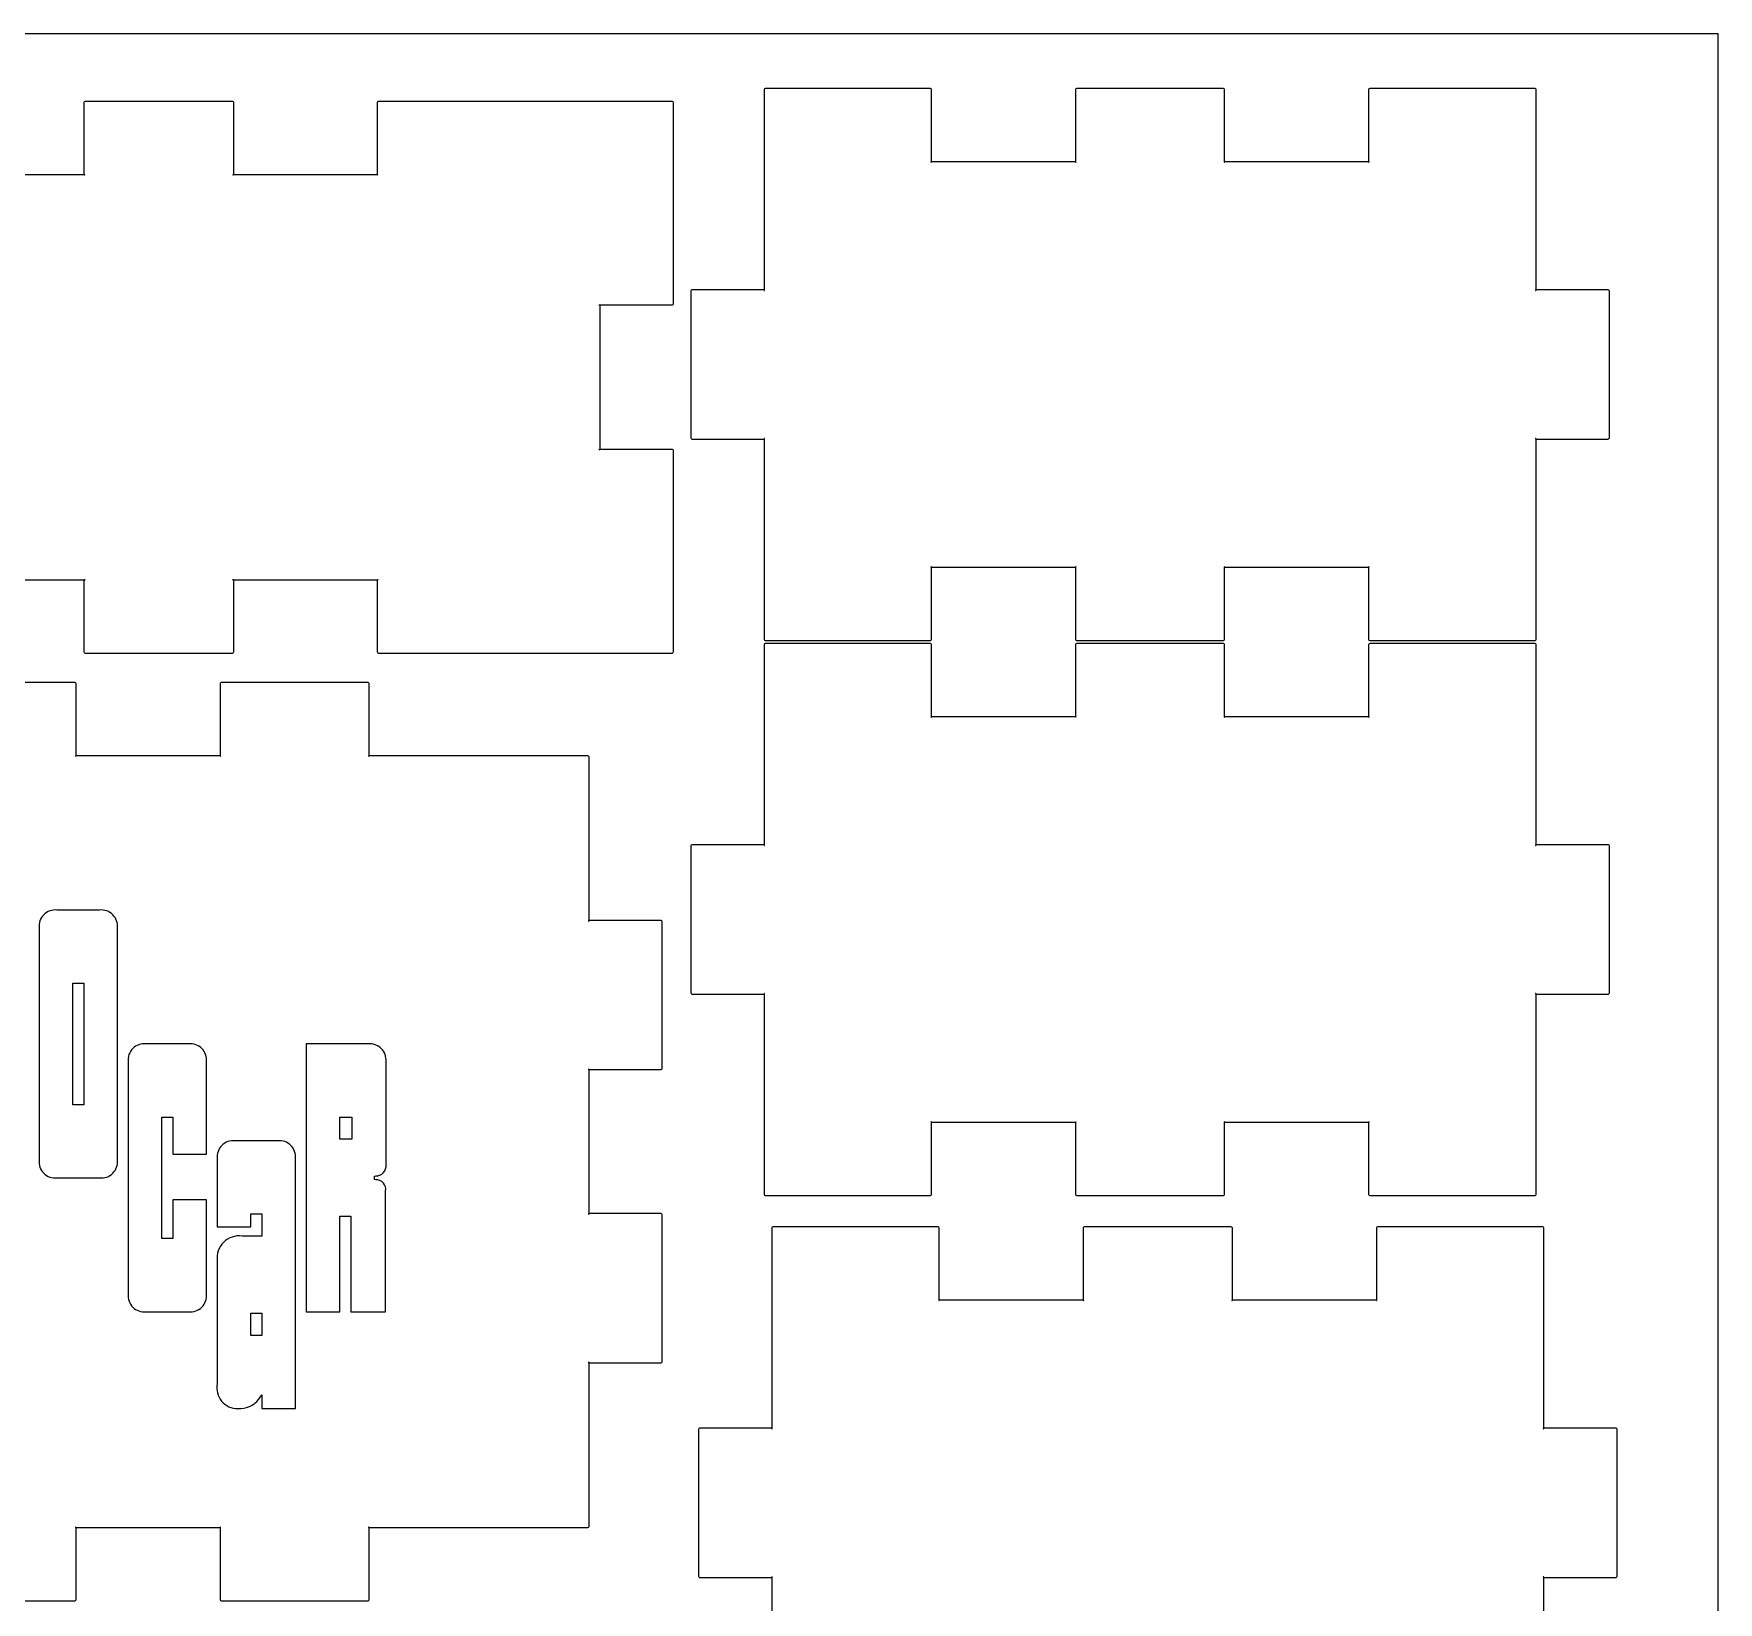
# Model space of a CAD drawing. Extents: x -34 to 366, y 525 to 825.
# Drawn here: x 274.2 to 366.2, y 739.5 to 825.1 of the extents above; entities that cross this region are included whole.
import ezdxf

# ---------------------------------------------------------------- set-up
doc = ezdxf.new("R2010")
doc.units = 0
doc.header["$MEASUREMENT"] = 0
doc.layers.add('CUT', color=30, linetype='CONTINUOUS')
doc.layers.add('ETCH', color=96, linetype='CONTINUOUS')

msp = doc.modelspace()

# ---------------------------------------------------------------- linework, layer by layer
at = {"layer": 'CUT', "color": 0}
for p, q in [((314.097, 822.101), (314.077, 822.063)), ((314.077, 822.063), (314.077, 822.051)), ((314.135, 822.121), (314.097, 822.101)), ((314.147, 822.121), (314.135, 822.121)), ((323.147, 822.121), (314.147, 822.121)), ((323.16, 822.121), (323.147, 822.121)), ((323.197, 822.101), (323.16, 822.121)), ((323.217, 822.063), (323.197, 822.101)), ((323.217, 822.051), (323.217, 822.063)), ((331.097, 822.101), (331.076, 822.063)), ((331.076, 822.063), (331.076, 822.051)), ((331.134, 822.121), (331.097, 822.101)), ((331.146, 822.121), (331.134, 822.121)), ((339.147, 822.121), (331.146, 822.121)), ((339.158, 822.121), (339.147, 822.121)), ((339.196, 822.101), (339.158, 822.121)), ((339.216, 822.063), (339.196, 822.101)), ((339.216, 822.051), (339.216, 822.063)), ((347.097, 822.101), (347.077, 822.063)), ((347.077, 822.063), (347.077, 822.051)), ((347.135, 822.121), (347.097, 822.101)), ((347.147, 822.121), (347.135, 822.121)), ((356.147, 822.121), (347.147, 822.121)), ((356.159, 822.121), (356.147, 822.121)), ((356.197, 822.101), (356.159, 822.121)), ((356.217, 822.063), (356.197, 822.101)), ((356.217, 822.051), (356.217, 822.063)), ((276.972, 821.364), (276.993, 821.401)), ((276.972, 821.352), (276.972, 821.364)), ((276.972, 817.421), (276.972, 821.352)), ((276.993, 821.401), (277.03, 821.422)), ((277.03, 821.422), (277.043, 821.422)), ((277.043, 821.422), (285.042, 821.422)), ((285.042, 821.422), (285.055, 821.422)), ((285.055, 821.422), (285.092, 821.401)), ((285.092, 821.401), (285.113, 821.364)), ((285.113, 821.364), (285.113, 821.352)), ((285.113, 821.352), (285.113, 817.421)), ((292.973, 821.364), (292.994, 821.401)), ((292.973, 821.352), (292.973, 821.364)), ((292.973, 817.421), (292.973, 821.352)), ((292.994, 821.401), (293.031, 821.422)), ((293.031, 821.422), (293.042, 821.422)), ((293.042, 821.422), (305.042, 821.422)), ((305.042, 821.422), (309.042, 821.422)), ((309.042, 821.422), (309.055, 821.422)), ((309.055, 821.422), (309.092, 821.401)), ((309.092, 821.401), (309.113, 821.364)), ((309.113, 821.364), (309.113, 821.352)), ((309.113, 821.352), (309.113, 817.353)), ((314.077, 822.051), (314.077, 818.052)), ((323.217, 818.121), (323.217, 822.051)), ((331.076, 822.051), (331.076, 818.121)), ((339.216, 818.121), (339.216, 822.051)), ((347.077, 822.051), (347.077, 818.121)), ((356.217, 818.052), (356.217, 822.051)), ((314.077, 818.052), (314.077, 811.122)), ((323.209, 818.121), (323.187, 818.111)), ((323.187, 818.111), (323.19, 818.096)), ((323.19, 818.096), (323.207, 818.092)), ((323.207, 818.092), (323.217, 818.114)), ((323.217, 818.121), (323.209, 818.121)), ((331.076, 818.121), (323.217, 818.121)), ((323.217, 818.114), (323.217, 818.121)), ((331.076, 818.121), (331.076, 818.114)), ((331.083, 818.121), (331.076, 818.121)), ((331.076, 818.114), (331.086, 818.092)), ((331.105, 818.111), (331.083, 818.121)), ((331.086, 818.092), (331.102, 818.096)), ((331.102, 818.096), (331.105, 818.111)), ((339.208, 818.121), (339.186, 818.111)), ((339.186, 818.111), (339.19, 818.096)), ((339.19, 818.096), (339.205, 818.092)), ((339.205, 818.092), (339.216, 818.114)), ((339.216, 818.121), (339.208, 818.121)), ((347.077, 818.121), (339.216, 818.121)), ((339.216, 818.114), (339.216, 818.121)), ((347.077, 818.121), (347.077, 818.114)), ((347.084, 818.121), (347.077, 818.121)), ((347.077, 818.114), (347.086, 818.092)), ((347.106, 818.111), (347.084, 818.121)), ((347.086, 818.092), (347.103, 818.096)), ((347.103, 818.096), (347.106, 818.111)), ((356.217, 811.122), (356.217, 818.052)), ((269.112, 817.421), (276.972, 817.421)), ((276.972, 817.421), (276.981, 817.421)), ((276.972, 817.414), (276.972, 817.421)), ((276.984, 817.392), (276.972, 817.414)), ((276.981, 817.421), (277.003, 817.412)), ((277, 817.397), (276.984, 817.392)), ((277.003, 817.412), (277, 817.397)), ((285.084, 817.412), (285.106, 817.421)), ((285.086, 817.397), (285.084, 817.412)), ((285.103, 817.392), (285.086, 817.397)), ((285.113, 817.414), (285.103, 817.392)), ((285.106, 817.421), (285.113, 817.421)), ((285.113, 817.421), (285.113, 817.414)), ((285.113, 817.421), (292.973, 817.421)), ((292.973, 817.421), (292.981, 817.421)), ((292.973, 817.414), (292.973, 817.421)), ((292.984, 817.392), (292.973, 817.414)), ((292.981, 817.421), (293.003, 817.412)), ((292.999, 817.397), (292.984, 817.392)), ((293.003, 817.412), (292.999, 817.397)), ((309.113, 817.353), (309.113, 810.352)), ((310.097, 811.101), (310.078, 811.064)), ((310.078, 811.064), (310.078, 811.052)), ((310.078, 811.052), (310.078, 803.051)), ((310.134, 811.122), (310.097, 811.101)), ((310.147, 811.122), (310.134, 811.122)), ((314.077, 811.122), (310.147, 811.122)), ((314.077, 811.122), (314.077, 811.115)), ((314.084, 811.122), (314.077, 811.122)), ((314.077, 811.115), (314.086, 811.093)), ((314.106, 811.112), (314.084, 811.122)), ((314.086, 811.093), (314.103, 811.096)), ((314.103, 811.096), (314.106, 811.112)), ((356.209, 811.122), (356.187, 811.112)), ((356.187, 811.112), (356.19, 811.096)), ((356.19, 811.096), (356.206, 811.093)), ((356.206, 811.093), (356.217, 811.115)), ((356.217, 811.122), (356.209, 811.122)), ((360.148, 811.122), (356.217, 811.122)), ((356.217, 811.115), (356.217, 811.122)), ((360.16, 811.122), (360.148, 811.122)), ((360.197, 811.101), (360.16, 811.122)), ((360.218, 811.064), (360.197, 811.101)), ((360.218, 811.052), (360.218, 811.064)), ((360.218, 803.051), (360.218, 811.052)), ((305.083, 810.293), (305.086, 810.309)), ((305.105, 810.282), (305.083, 810.293)), ((305.086, 810.309), (305.102, 810.312)), ((305.102, 810.312), (305.112, 810.29)), ((305.112, 810.282), (305.105, 810.282)), ((305.112, 810.29), (305.112, 810.282)), ((309.042, 810.282), (305.112, 810.282)), ((305.112, 810.282), (305.112, 802.421)), ((309.055, 810.282), (309.042, 810.282)), ((309.092, 810.302), (309.055, 810.282)), ((309.113, 810.34), (309.092, 810.302)), ((309.113, 810.352), (309.113, 810.34)), ((310.078, 803.051), (310.078, 803.04)), ((310.078, 803.04), (310.097, 803.002)), ((310.097, 803.002), (310.134, 802.982)), ((310.134, 802.982), (310.147, 802.982)), ((310.147, 802.982), (314.077, 802.982)), ((314.086, 803.012), (314.077, 802.99)), ((314.077, 802.99), (314.077, 802.982)), ((314.077, 802.982), (314.084, 802.982)), ((314.077, 802.982), (314.077, 796.051)), ((314.084, 802.982), (314.106, 802.993)), ((314.103, 803.008), (314.086, 803.012)), ((314.106, 802.993), (314.103, 803.008)), ((356.19, 803.008), (356.187, 802.993)), ((356.187, 802.993), (356.209, 802.982)), ((356.206, 803.012), (356.19, 803.008)), ((356.217, 802.99), (356.206, 803.012)), ((356.209, 802.982), (356.217, 802.982)), ((356.217, 802.982), (356.217, 802.99)), ((356.217, 796.051), (356.217, 802.982)), ((356.217, 802.982), (360.148, 802.982)), ((360.148, 802.982), (360.16, 802.982)), ((360.16, 802.982), (360.197, 803.002)), ((360.197, 803.002), (360.218, 803.04)), ((360.218, 803.04), (360.218, 803.051)), ((305.083, 802.412), (305.105, 802.421)), ((305.086, 802.395), (305.083, 802.412)), ((305.102, 802.392), (305.086, 802.395)), ((305.112, 802.415), (305.102, 802.392)), ((305.105, 802.421), (305.112, 802.421)), ((305.112, 802.421), (305.112, 802.415)), ((305.112, 802.421), (309.042, 802.421)), ((309.042, 802.421), (309.055, 802.421)), ((309.055, 802.421), (309.092, 802.402)), ((309.092, 802.402), (309.113, 802.365)), ((309.113, 802.365), (309.113, 802.351)), ((309.113, 802.351), (309.113, 795.352)), ((314.077, 796.051), (314.077, 792.051)), ((323.19, 796.009), (323.187, 795.992)), ((323.187, 795.992), (323.209, 795.981)), ((323.207, 796.012), (323.19, 796.009)), ((323.217, 795.99), (323.207, 796.012)), ((323.209, 795.981), (323.217, 795.981)), ((323.217, 795.981), (323.217, 795.99)), ((323.217, 792.051), (323.217, 795.981)), ((323.217, 795.981), (331.076, 795.981)), ((331.086, 796.012), (331.076, 795.99)), ((331.076, 795.99), (331.076, 795.981)), ((331.076, 795.981), (331.083, 795.981)), ((331.076, 795.981), (331.076, 792.051)), ((331.083, 795.981), (331.105, 795.992)), ((331.102, 796.009), (331.086, 796.012)), ((331.105, 795.992), (331.102, 796.009)), ((339.19, 796.009), (339.186, 795.992)), ((339.186, 795.992), (339.208, 795.981)), ((339.205, 796.012), (339.19, 796.009)), ((339.216, 795.99), (339.205, 796.012)), ((339.208, 795.981), (339.216, 795.981)), ((339.216, 795.981), (339.216, 795.99)), ((339.216, 792.051), (339.216, 795.981)), ((339.216, 795.981), (347.077, 795.981)), ((347.086, 796.012), (347.077, 795.99)), ((347.077, 795.99), (347.077, 795.981)), ((347.077, 795.981), (347.084, 795.981)), ((347.077, 795.981), (347.077, 792.051)), ((347.084, 795.981), (347.106, 795.992)), ((347.103, 796.009), (347.086, 796.012)), ((347.106, 795.992), (347.103, 796.009)), ((356.217, 792.051), (356.217, 796.051)), ((276.972, 795.282), (269.112, 795.282)), ((276.972, 795.29), (276.984, 795.312)), ((276.972, 795.282), (276.972, 795.29)), ((276.972, 791.352), (276.972, 795.282)), ((276.981, 795.282), (276.972, 795.282)), ((277.003, 795.293), (276.981, 795.282)), ((276.984, 795.312), (277, 795.309)), ((277, 795.309), (277.003, 795.293)), ((285.084, 795.293), (285.086, 795.309)), ((285.106, 795.282), (285.084, 795.293)), ((285.086, 795.309), (285.103, 795.312)), ((285.103, 795.312), (285.113, 795.29)), ((285.113, 795.282), (285.106, 795.282)), ((285.113, 795.29), (285.113, 795.282)), ((292.973, 795.282), (285.113, 795.282)), ((285.113, 795.282), (285.113, 791.352)), ((292.973, 795.29), (292.984, 795.312)), ((292.973, 795.282), (292.973, 795.29)), ((292.973, 791.352), (292.973, 795.282)), ((292.981, 795.282), (292.973, 795.282)), ((293.003, 795.293), (292.981, 795.282)), ((292.984, 795.312), (292.999, 795.309)), ((292.999, 795.309), (293.003, 795.293)), ((309.113, 795.352), (309.113, 791.352)), ((314.077, 792.051), (314.077, 792.039)), ((314.077, 792.039), (314.097, 792.002)), ((314.099, 791.8), (314.079, 791.763)), ((314.079, 791.763), (314.079, 791.751)), ((314.079, 791.751), (314.079, 787.751)), ((314.097, 792.002), (314.135, 791.981)), ((314.137, 791.821), (314.099, 791.8)), ((314.135, 791.981), (314.147, 791.981)), ((314.149, 791.821), (314.137, 791.821)), ((314.147, 791.981), (323.147, 791.981)), ((323.149, 791.821), (314.149, 791.821)), ((323.147, 791.981), (323.16, 791.981)), ((323.162, 791.821), (323.149, 791.821)), ((323.16, 791.981), (323.197, 792.002)), ((323.199, 791.8), (323.162, 791.821)), ((323.197, 792.002), (323.217, 792.039)), ((323.219, 791.763), (323.199, 791.8)), ((323.217, 792.039), (323.217, 792.051)), ((323.219, 791.751), (323.219, 791.763)), ((323.219, 787.82), (323.219, 791.751)), ((331.076, 792.051), (331.076, 792.039)), ((331.076, 792.039), (331.097, 792.002)), ((331.099, 791.8), (331.078, 791.763)), ((331.078, 791.763), (331.078, 791.751)), ((331.078, 791.751), (331.078, 787.82)), ((331.097, 792.002), (331.134, 791.981)), ((331.136, 791.821), (331.099, 791.8)), ((331.134, 791.981), (331.146, 791.981)), ((331.148, 791.821), (331.136, 791.821)), ((331.146, 791.981), (339.147, 791.981)), ((339.149, 791.821), (331.148, 791.821)), ((339.147, 791.981), (339.158, 791.981)), ((339.16, 791.821), (339.149, 791.821)), ((339.158, 791.981), (339.196, 792.002)), ((339.198, 791.8), (339.16, 791.821)), ((339.196, 792.002), (339.216, 792.039)), ((339.218, 791.763), (339.198, 791.8)), ((339.216, 792.039), (339.216, 792.051)), ((339.218, 791.751), (339.218, 791.763)), ((339.218, 787.82), (339.218, 791.751)), ((347.077, 792.051), (347.077, 792.039)), ((347.077, 792.039), (347.097, 792.002)), ((347.099, 791.8), (347.079, 791.763)), ((347.079, 791.763), (347.079, 791.751)), ((347.079, 791.751), (347.079, 787.82)), ((347.097, 792.002), (347.135, 791.981)), ((347.137, 791.821), (347.099, 791.8)), ((347.135, 791.981), (347.147, 791.981)), ((347.149, 791.821), (347.137, 791.821)), ((347.147, 791.981), (356.147, 791.981)), ((356.149, 791.821), (347.149, 791.821)), ((356.147, 791.981), (356.159, 791.981)), ((356.161, 791.821), (356.149, 791.821)), ((356.159, 791.981), (356.197, 792.002)), ((356.199, 791.8), (356.161, 791.821)), ((356.197, 792.002), (356.217, 792.039)), ((356.219, 791.763), (356.199, 791.8)), ((356.217, 792.039), (356.217, 792.051)), ((356.219, 791.751), (356.219, 791.763)), ((356.219, 787.751), (356.219, 791.751)), ((276.972, 791.339), (276.972, 791.352)), ((276.993, 791.302), (276.972, 791.339)), ((277.03, 791.281), (276.993, 791.302)), ((277.043, 791.281), (277.03, 791.281)), ((285.042, 791.281), (277.043, 791.281)), ((285.055, 791.281), (285.042, 791.281)), ((285.092, 791.302), (285.055, 791.281)), ((285.113, 791.339), (285.092, 791.302)), ((285.113, 791.352), (285.113, 791.339)), ((292.973, 791.339), (292.973, 791.352)), ((292.994, 791.302), (292.973, 791.339)), ((293.031, 791.281), (292.994, 791.302)), ((293.042, 791.281), (293.031, 791.281)), ((305.042, 791.281), (293.042, 791.281)), ((309.042, 791.281), (305.042, 791.281)), ((309.055, 791.281), (309.042, 791.281)), ((309.092, 791.302), (309.055, 791.281)), ((309.113, 791.339), (309.092, 791.302)), ((309.113, 791.352), (309.113, 791.339)), ((276.452, 789.691), (268.452, 789.691)), ((276.464, 789.691), (276.452, 789.691)), ((276.501, 789.671), (276.464, 789.691)), ((276.522, 789.634), (276.501, 789.671)), ((276.522, 789.621), (276.522, 789.634)), ((276.522, 785.691), (276.522, 789.621)), ((284.402, 789.671), (284.383, 789.634)), ((284.383, 789.634), (284.383, 789.621)), ((284.383, 789.621), (284.383, 785.691)), ((284.439, 789.691), (284.402, 789.671)), ((284.451, 789.691), (284.439, 789.691)), ((292.452, 789.691), (284.451, 789.691)), ((292.465, 789.691), (292.452, 789.691)), ((292.502, 789.671), (292.465, 789.691)), ((292.523, 789.634), (292.502, 789.671)), ((292.523, 789.621), (292.523, 789.634)), ((292.523, 785.691), (292.523, 789.621)), ((314.079, 787.751), (314.079, 780.821)), ((323.211, 787.82), (323.189, 787.811)), ((323.189, 787.811), (323.192, 787.796)), ((323.192, 787.796), (323.209, 787.791)), ((323.209, 787.791), (323.219, 787.813)), ((323.219, 787.82), (323.211, 787.82)), ((331.078, 787.82), (323.219, 787.82)), ((323.219, 787.813), (323.219, 787.82)), ((331.078, 787.82), (331.078, 787.813)), ((331.085, 787.82), (331.078, 787.82)), ((331.078, 787.813), (331.088, 787.791)), ((331.107, 787.811), (331.085, 787.82)), ((331.088, 787.791), (331.104, 787.796)), ((331.104, 787.796), (331.107, 787.811)), ((339.21, 787.82), (339.188, 787.811)), ((339.188, 787.811), (339.192, 787.796)), ((339.192, 787.796), (339.207, 787.791)), ((339.207, 787.791), (339.218, 787.813)), ((339.218, 787.82), (339.21, 787.82)), ((347.079, 787.82), (339.218, 787.82)), ((339.218, 787.813), (339.218, 787.82)), ((347.079, 787.82), (347.079, 787.813)), ((347.086, 787.82), (347.079, 787.82)), ((347.079, 787.813), (347.088, 787.791)), ((347.108, 787.811), (347.086, 787.82)), ((347.088, 787.791), (347.105, 787.796)), ((347.105, 787.796), (347.108, 787.811)), ((356.219, 780.821), (356.219, 787.751)), ((276.514, 785.691), (276.492, 785.682)), ((276.492, 785.682), (276.494, 785.665)), ((276.494, 785.665), (276.511, 785.663)), ((276.511, 785.663), (276.522, 785.684)), ((276.522, 785.691), (276.514, 785.691)), ((284.383, 785.691), (276.522, 785.691)), ((276.522, 785.684), (276.522, 785.691)), ((284.383, 785.691), (284.383, 785.684)), ((284.389, 785.691), (284.383, 785.691)), ((284.383, 785.684), (284.392, 785.663)), ((284.411, 785.682), (284.389, 785.691)), ((284.392, 785.663), (284.407, 785.665)), ((284.407, 785.665), (284.411, 785.682)), ((292.514, 785.691), (292.492, 785.682)), ((292.492, 785.682), (292.495, 785.665)), ((292.495, 785.665), (292.512, 785.663)), ((292.512, 785.663), (292.523, 785.684)), ((292.523, 785.691), (292.514, 785.691)), ((304.452, 785.691), (292.523, 785.691)), ((292.523, 785.684), (292.523, 785.691)), ((304.465, 785.691), (304.452, 785.691)), ((304.502, 785.671), (304.465, 785.691)), ((304.523, 785.634), (304.502, 785.671)), ((304.523, 785.621), (304.523, 785.634)), ((304.523, 776.691), (304.523, 785.621)), ((310.099, 780.801), (310.08, 780.763)), ((310.08, 780.763), (310.08, 780.751)), ((310.08, 780.751), (310.08, 772.75)), ((310.136, 780.821), (310.099, 780.801)), ((310.149, 780.821), (310.136, 780.821)), ((314.079, 780.821), (310.149, 780.821)), ((314.079, 780.821), (314.079, 780.814)), ((314.086, 780.821), (314.079, 780.821)), ((314.079, 780.814), (314.088, 780.792)), ((314.108, 780.812), (314.086, 780.821)), ((314.088, 780.792), (314.105, 780.795)), ((314.105, 780.795), (314.108, 780.812)), ((356.211, 780.821), (356.189, 780.812)), ((356.189, 780.812), (356.192, 780.795)), ((356.192, 780.795), (356.208, 780.792)), ((356.208, 780.792), (356.219, 780.814)), ((356.219, 780.821), (356.211, 780.821)), ((360.15, 780.821), (356.219, 780.821)), ((356.219, 780.814), (356.219, 780.821)), ((360.162, 780.821), (360.15, 780.821)), ((360.199, 780.801), (360.162, 780.821)), ((360.22, 780.763), (360.199, 780.801)), ((360.22, 780.751), (360.22, 780.763)), ((360.22, 772.75), (360.22, 780.751)), ((304.514, 776.691), (304.492, 776.682)), ((304.492, 776.682), (304.495, 776.665)), ((304.495, 776.665), (304.511, 776.662)), ((304.511, 776.662), (304.523, 776.684)), ((304.523, 776.691), (304.514, 776.691)), ((308.451, 776.691), (304.523, 776.691)), ((304.523, 776.684), (304.523, 776.691)), ((308.464, 776.691), (308.451, 776.691)), ((308.501, 776.671), (308.464, 776.691)), ((308.522, 776.634), (308.501, 776.671)), ((308.522, 776.621), (308.522, 776.634)), ((308.522, 768.62), (308.522, 776.621)), ((310.08, 772.75), (310.08, 772.739)), ((310.08, 772.739), (310.099, 772.702)), ((310.099, 772.702), (310.136, 772.681)), ((310.136, 772.681), (310.149, 772.681)), ((310.149, 772.681), (314.079, 772.681)), ((314.088, 772.711), (314.079, 772.689)), ((314.079, 772.689), (314.079, 772.681)), ((314.079, 772.681), (314.086, 772.681)), ((314.079, 772.681), (314.079, 765.751)), ((314.086, 772.681), (314.108, 772.692)), ((314.105, 772.707), (314.088, 772.711)), ((314.108, 772.692), (314.105, 772.707)), ((356.192, 772.707), (356.189, 772.692)), ((356.189, 772.692), (356.211, 772.681)), ((356.208, 772.711), (356.192, 772.707)), ((356.219, 772.689), (356.208, 772.711)), ((356.211, 772.681), (356.219, 772.681)), ((356.219, 772.681), (356.219, 772.689)), ((356.219, 765.751), (356.219, 772.681)), ((356.219, 772.681), (360.15, 772.681)), ((360.15, 772.681), (360.162, 772.681)), ((360.162, 772.681), (360.199, 772.702)), ((360.199, 772.702), (360.22, 772.739)), ((360.22, 772.739), (360.22, 772.75)), ((304.495, 768.578), (304.492, 768.562)), ((304.492, 768.562), (304.514, 768.551)), ((304.511, 768.582), (304.495, 768.578)), ((304.523, 768.56), (304.511, 768.582)), ((304.514, 768.551), (304.523, 768.551)), ((304.523, 768.551), (304.523, 768.56)), ((304.523, 760.691), (304.523, 768.551)), ((304.523, 768.551), (308.451, 768.551)), ((308.451, 768.551), (308.464, 768.551)), ((308.464, 768.551), (308.501, 768.572)), ((308.501, 768.572), (308.522, 768.609)), ((308.522, 768.609), (308.522, 768.62)), ((314.079, 765.751), (314.079, 761.751)), ((323.192, 765.708), (323.189, 765.692)), ((323.189, 765.692), (323.211, 765.681)), ((323.209, 765.711), (323.192, 765.708)), ((323.219, 765.689), (323.209, 765.711)), ((323.211, 765.681), (323.219, 765.681)), ((323.219, 765.681), (323.219, 765.689)), ((323.219, 761.751), (323.219, 765.681)), ((323.219, 765.681), (331.078, 765.681)), ((331.088, 765.711), (331.078, 765.689)), ((331.078, 765.689), (331.078, 765.681)), ((331.078, 765.681), (331.085, 765.681)), ((331.078, 765.681), (331.078, 761.751)), ((331.085, 765.681), (331.107, 765.692)), ((331.104, 765.708), (331.088, 765.711)), ((331.107, 765.692), (331.104, 765.708)), ((339.192, 765.708), (339.188, 765.692)), ((339.188, 765.692), (339.21, 765.681)), ((339.207, 765.711), (339.192, 765.708)), ((339.218, 765.689), (339.207, 765.711)), ((339.21, 765.681), (339.218, 765.681)), ((339.218, 765.681), (339.218, 765.689)), ((339.218, 761.751), (339.218, 765.681)), ((339.218, 765.681), (347.079, 765.681)), ((347.088, 765.711), (347.079, 765.689)), ((347.079, 765.689), (347.079, 765.681)), ((347.079, 765.681), (347.086, 765.681)), ((347.079, 765.681), (347.079, 761.751)), ((347.086, 765.681), (347.108, 765.692)), ((347.105, 765.708), (347.088, 765.711)), ((347.108, 765.692), (347.105, 765.708)), ((356.219, 761.751), (356.219, 765.751)), ((314.079, 761.751), (314.079, 761.738)), ((314.079, 761.738), (314.099, 761.701)), ((314.099, 761.701), (314.137, 761.68)), ((314.137, 761.68), (314.149, 761.68)), ((314.149, 761.68), (323.149, 761.68)), ((323.149, 761.68), (323.162, 761.68)), ((323.162, 761.68), (323.199, 761.701)), ((323.199, 761.701), (323.219, 761.738)), ((323.219, 761.738), (323.219, 761.751)), ((331.078, 761.751), (331.078, 761.738)), ((331.078, 761.738), (331.099, 761.701)), ((331.099, 761.701), (331.136, 761.68)), ((331.136, 761.68), (331.148, 761.68)), ((331.148, 761.68), (339.149, 761.68)), ((339.149, 761.68), (339.16, 761.68)), ((339.16, 761.68), (339.198, 761.701)), ((339.198, 761.701), (339.218, 761.738)), ((339.218, 761.738), (339.218, 761.751)), ((347.079, 761.751), (347.079, 761.738)), ((347.079, 761.738), (347.099, 761.701)), ((347.099, 761.701), (347.137, 761.68)), ((347.137, 761.68), (347.149, 761.68)), ((347.149, 761.68), (356.149, 761.68)), ((356.149, 761.68), (356.161, 761.68)), ((356.161, 761.68), (356.199, 761.701)), ((356.199, 761.701), (356.219, 761.738)), ((356.219, 761.738), (356.219, 761.751)), ((304.514, 760.691), (304.492, 760.681)), ((304.492, 760.681), (304.495, 760.665)), ((304.495, 760.665), (304.511, 760.662)), ((304.511, 760.662), (304.523, 760.684)), ((304.523, 760.691), (304.514, 760.691)), ((308.451, 760.691), (304.523, 760.691)), ((304.523, 760.684), (304.523, 760.691)), ((308.464, 760.691), (308.451, 760.691)), ((308.501, 760.67), (308.464, 760.691)), ((308.522, 760.633), (308.501, 760.67)), ((308.522, 760.621), (308.522, 760.633)), ((308.522, 752.621), (308.522, 760.621)), ((314.52, 759.951), (314.5, 759.914)), ((314.5, 759.914), (314.5, 759.902)), ((314.5, 759.902), (314.5, 755.903)), ((314.558, 759.972), (314.52, 759.951)), ((314.57, 759.972), (314.558, 759.972)), ((323.57, 759.972), (314.57, 759.972)), ((323.583, 759.972), (323.57, 759.972)), ((323.62, 759.951), (323.583, 759.972)), ((323.64, 759.914), (323.62, 759.951)), ((323.64, 759.902), (323.64, 759.914)), ((323.64, 755.972), (323.64, 759.902)), ((331.52, 759.951), (331.499, 759.914)), ((331.499, 759.914), (331.499, 759.902)), ((331.499, 759.902), (331.499, 755.972)), ((331.557, 759.972), (331.52, 759.951)), ((331.569, 759.972), (331.557, 759.972)), ((339.57, 759.972), (331.569, 759.972)), ((339.581, 759.972), (339.57, 759.972)), ((339.619, 759.951), (339.581, 759.972)), ((339.639, 759.914), (339.619, 759.951)), ((339.639, 759.902), (339.639, 759.914)), ((339.639, 755.972), (339.639, 759.902)), ((347.52, 759.951), (347.5, 759.914)), ((347.5, 759.914), (347.5, 759.902)), ((347.5, 759.902), (347.5, 755.972)), ((347.558, 759.972), (347.52, 759.951)), ((347.57, 759.972), (347.558, 759.972)), ((356.57, 759.972), (347.57, 759.972)), ((356.582, 759.972), (356.57, 759.972)), ((356.62, 759.951), (356.582, 759.972)), ((356.64, 759.914), (356.62, 759.951)), ((356.64, 759.902), (356.64, 759.914)), ((356.64, 755.903), (356.64, 759.902)), ((314.5, 755.903), (314.5, 748.973)), ((323.632, 755.972), (323.61, 755.962)), ((323.61, 755.962), (323.613, 755.947)), ((323.613, 755.947), (323.63, 755.943)), ((323.63, 755.943), (323.64, 755.965)), ((323.64, 755.972), (323.632, 755.972)), ((331.499, 755.972), (323.64, 755.972)), ((323.64, 755.965), (323.64, 755.972)), ((331.499, 755.972), (331.499, 755.965)), ((331.506, 755.972), (331.499, 755.972)), ((331.499, 755.965), (331.509, 755.943)), ((331.528, 755.962), (331.506, 755.972)), ((331.509, 755.943), (331.525, 755.947)), ((331.525, 755.947), (331.528, 755.962)), ((339.631, 755.972), (339.609, 755.962)), ((339.609, 755.962), (339.613, 755.947)), ((339.613, 755.947), (339.628, 755.943)), ((339.628, 755.943), (339.639, 755.965)), ((339.639, 755.972), (339.631, 755.972)), ((347.5, 755.972), (339.639, 755.972)), ((339.639, 755.965), (339.639, 755.972)), ((347.5, 755.972), (347.5, 755.965)), ((347.507, 755.972), (347.5, 755.972)), ((347.5, 755.965), (347.509, 755.943)), ((347.529, 755.962), (347.507, 755.972)), ((347.509, 755.943), (347.526, 755.947)), ((347.526, 755.947), (347.529, 755.962)), ((356.64, 748.973), (356.64, 755.903)), ((304.495, 752.578), (304.492, 752.562)), ((304.492, 752.562), (304.514, 752.55)), ((304.511, 752.581), (304.495, 752.578)), ((304.523, 752.559), (304.511, 752.581)), ((304.514, 752.55), (304.523, 752.55)), ((304.523, 752.55), (304.523, 752.559)), ((304.523, 743.621), (304.523, 752.55)), ((304.523, 752.55), (308.451, 752.55)), ((308.451, 752.55), (308.464, 752.55)), ((308.464, 752.55), (308.501, 752.571)), ((308.501, 752.571), (308.522, 752.608)), ((308.522, 752.608), (308.522, 752.621)), ((310.52, 748.952), (310.501, 748.915)), ((310.501, 748.915), (310.501, 748.902)), ((310.501, 748.902), (310.501, 740.901)), ((310.557, 748.973), (310.52, 748.952)), ((310.57, 748.973), (310.557, 748.973)), ((314.5, 748.973), (310.57, 748.973)), ((314.5, 748.973), (314.5, 748.966)), ((314.507, 748.973), (314.5, 748.973)), ((314.5, 748.966), (314.509, 748.944)), ((314.529, 748.963), (314.507, 748.973)), ((314.509, 748.944), (314.526, 748.947)), ((314.526, 748.947), (314.529, 748.963)), ((356.632, 748.973), (356.61, 748.963)), ((356.61, 748.963), (356.613, 748.947)), ((356.613, 748.947), (356.629, 748.944)), ((356.629, 748.944), (356.64, 748.966)), ((356.64, 748.973), (356.632, 748.973)), ((360.571, 748.973), (356.64, 748.973)), ((356.64, 748.966), (356.64, 748.973)), ((360.583, 748.973), (360.571, 748.973)), ((360.62, 748.952), (360.583, 748.973)), ((360.641, 748.915), (360.62, 748.952)), ((360.641, 748.902), (360.641, 748.915)), ((360.641, 740.901), (360.641, 748.902)), ((276.494, 743.578), (276.492, 743.562)), ((276.492, 743.562), (276.514, 743.551)), ((276.511, 743.581), (276.494, 743.578)), ((276.522, 743.559), (276.511, 743.581)), ((276.514, 743.551), (276.522, 743.551)), ((276.522, 743.551), (276.522, 743.559)), ((276.522, 739.62), (276.522, 743.551)), ((276.522, 743.551), (284.383, 743.551)), ((284.392, 743.581), (284.383, 743.559)), ((284.383, 743.559), (284.383, 743.551)), ((284.383, 743.551), (284.389, 743.551)), ((284.383, 743.551), (284.383, 739.62)), ((284.389, 743.551), (284.411, 743.562)), ((284.407, 743.578), (284.392, 743.581)), ((284.411, 743.562), (284.407, 743.578)), ((292.495, 743.578), (292.492, 743.562)), ((292.492, 743.562), (292.514, 743.551)), ((292.512, 743.581), (292.495, 743.578)), ((292.523, 743.559), (292.512, 743.581)), ((292.514, 743.551), (292.523, 743.551)), ((292.523, 743.551), (292.523, 743.559)), ((292.523, 739.62), (292.523, 743.551)), ((292.523, 743.551), (304.452, 743.551)), ((304.452, 743.551), (304.465, 743.551)), ((304.465, 743.551), (304.502, 743.571)), ((304.502, 743.571), (304.523, 743.609)), ((304.523, 743.609), (304.523, 743.621)), ((310.501, 740.901), (310.501, 740.89)), ((310.501, 740.89), (310.52, 740.853)), ((310.52, 740.853), (310.557, 740.833)), ((310.557, 740.833), (310.57, 740.833)), ((310.57, 740.833), (314.5, 740.833)), ((314.509, 740.863), (314.5, 740.841)), ((314.5, 740.841), (314.5, 740.833)), ((314.5, 740.833), (314.507, 740.833)), ((314.5, 740.833), (314.5, 733.902)), ((314.507, 740.833), (314.529, 740.844)), ((314.526, 740.859), (314.509, 740.863)), ((314.529, 740.844), (314.526, 740.859)), ((356.613, 740.859), (356.61, 740.844)), ((356.61, 740.844), (356.632, 740.833)), ((356.629, 740.863), (356.613, 740.859)), ((356.64, 740.841), (356.629, 740.863)), ((356.632, 740.833), (356.64, 740.833)), ((356.64, 740.833), (356.64, 740.841)), ((356.64, 733.902), (356.64, 740.833)), ((356.64, 740.833), (360.571, 740.833)), ((360.571, 740.833), (360.583, 740.833)), ((360.583, 740.833), (360.62, 740.853)), ((360.62, 740.853), (360.641, 740.89)), ((360.641, 740.89), (360.641, 740.901)), ((268.452, 739.55), (276.452, 739.55)), ((276.452, 739.55), (276.464, 739.55)), ((276.464, 739.55), (276.501, 739.571)), ((276.501, 739.571), (276.522, 739.608)), ((276.522, 739.608), (276.522, 739.62)), ((284.383, 739.62), (284.383, 739.608)), ((284.383, 739.608), (284.402, 739.571)), ((284.402, 739.571), (284.439, 739.55)), ((284.439, 739.55), (284.451, 739.55)), ((284.451, 739.55), (292.452, 739.55)), ((292.452, 739.55), (292.465, 739.55)), ((292.465, 739.55), (292.502, 739.571)), ((292.502, 739.571), (292.523, 739.608)), ((292.523, 739.608), (292.523, 739.62))]:
    msp.add_line(p, q, dxfattribs=at)
at = {"layer": 'CUT'}
msp.add_lwpolyline([(-33.836, 525.112), (366.164, 525.112), (366.164, 825.112), (-33.836, 825.112)], close=True, dxfattribs=at)
at = {"layer": 'ETCH'}
for p, q in [((277.807, 777.265), (275.483, 777.265)), ((274.511, 776.293), (274.511, 763.615)), ((278.779, 763.615), (278.779, 776.293)), ((276.349, 766.636), (276.349, 773.272)), ((276.349, 773.272), (276.941, 773.272)), ((276.941, 773.272), (276.941, 766.636)), ((282.667, 769.954), (280.342, 769.954)), ((292.45, 769.954), (289.091, 769.954)), ((289.091, 769.954), (289.091, 755.333)), ((279.371, 768.982), (279.371, 756.305)), ((283.638, 763.933), (283.638, 768.982)), ((293.443, 763.362), (293.443, 768.982)), ((276.941, 766.636), (276.349, 766.636)), ((281.208, 759.326), (281.208, 765.962)), ((281.208, 765.962), (281.801, 765.962)), ((281.801, 765.962), (281.801, 763.933)), ((290.929, 764.756), (290.929, 765.962)), ((290.929, 765.962), (291.585, 765.962)), ((291.585, 765.962), (291.585, 764.756)), ((287.527, 764.665), (285.203, 764.665)), ((291.585, 764.756), (290.929, 764.756)), ((281.801, 763.933), (283.638, 763.933)), ((284.231, 763.694), (284.231, 759.975)), ((288.498, 750.045), (288.498, 763.694)), ((275.483, 762.644), (277.807, 762.644)), ((292.809, 762.741), (292.885, 762.749)), ((292.809, 762.547), (292.809, 762.741)), ((292.885, 762.538), (292.809, 762.547)), ((283.638, 761.439), (281.801, 761.439)), ((281.801, 761.439), (281.801, 759.326)), ((283.638, 756.305), (283.638, 761.439)), ((293.422, 755.333), (293.422, 761.925)), ((286.069, 759.975), (286.069, 760.673)), ((286.069, 760.673), (286.661, 760.673)), ((286.661, 760.673), (286.661, 759.468)), ((290.929, 755.333), (290.929, 760.552)), ((290.929, 760.552), (291.522, 760.552)), ((291.522, 760.552), (291.522, 755.333)), ((284.231, 759.975), (286.069, 759.975)), ((281.801, 759.326), (281.208, 759.326)), ((286.661, 759.468), (285.583, 759.468)), ((284.231, 758.116), (284.231, 751.396)), ((280.342, 755.333), (282.667, 755.333)), ((286.069, 754.037), (286.069, 755.264)), ((286.069, 755.264), (286.661, 755.264)), ((286.661, 755.264), (286.661, 754.037)), ((289.091, 755.333), (290.929, 755.333)), ((291.522, 755.333), (293.422, 755.333)), ((286.661, 754.037), (286.069, 754.037)), ((286.504, 750.554), (286.661, 750.806)), ((286.661, 750.806), (286.661, 750.045)), ((286.661, 750.045), (288.498, 750.045))]:
    msp.add_line(p, q, dxfattribs=at)
for centre, radius, start, end in [((275.382, 776.394), 0.876, 83.38988, 186.62924), ((277.908, 776.394), 0.876, 353.37212, 96.61355), ((280.242, 769.084), 0.877, 83.40266, 186.63079), ((282.768, 769.084), 0.877, 353.37057, 96.60076), ((292.562, 769.075), 0.886, 354.01023, 97.23744), ((285.102, 763.795), 0.876, 83.39194, 186.62718), ((287.628, 763.795), 0.876, 353.37961, 96.62517), ((275.382, 763.514), 0.876, 173.38444, 276.61556), ((277.908, 763.514), 0.876, 263.38102, 6.6142), ((292.9, 763.297), 0.547, 268.45871, 6.88164), ((292.9, 762.009), 0.529, 350.88963, 91.57119), ((285.43, 758.269), 1.209, 82.72845, 187.27498), ((280.242, 756.204), 0.876, 173.38238, 276.59851), ((282.768, 756.204), 0.877, 263.39807, 6.61626), ((285.345, 751.179), 1.134, 168.94016, 270.30722), ((285.393, 751.508), 1.464, 268.33301, 319.33695)]:
    msp.add_arc(centre, radius, start, end, dxfattribs=at)

doc.saveas('drawing.dxf')
